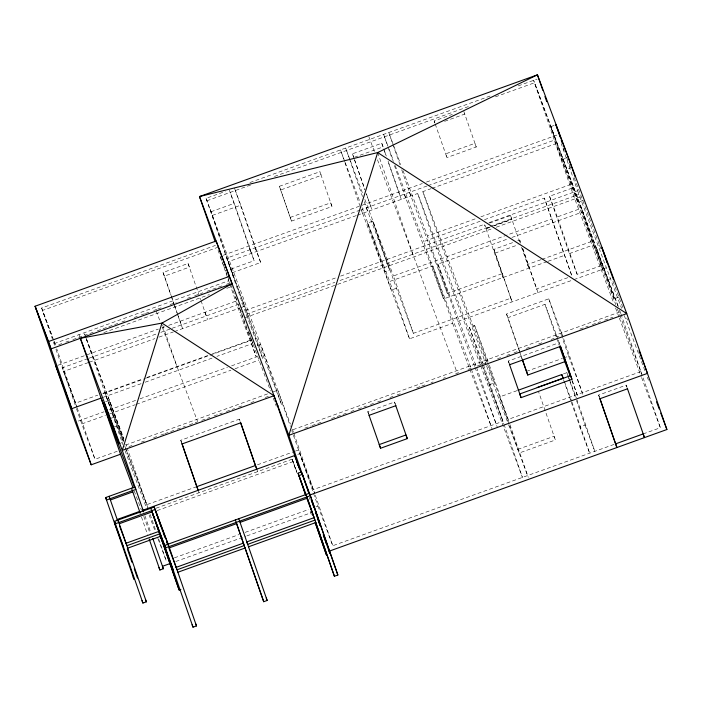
<?xml version="1.0" encoding="UTF-8"?>
<svg xmlns="http://www.w3.org/2000/svg" width="702" height="702" viewBox="0 0 702 702"><rect width="100%" height="100%" fill="white"/><g stroke="black" fill="none" stroke-linecap="round" stroke-linejoin="round"><path stroke-width="0.53" stroke-dasharray="3.51 2.63" d="M241.655 303.229L243.383 302.606L262.82 358.74L246.191 314.277L206.046 198.341L225.272 191.418M249.938 182.529L492.55 95.139M518.225 85.89L537.083 79.098M206.888 200.781L250.781 184.977M274.456 176.448L470.796 105.721M495.445 96.841L534.476 82.783L617.997 306.054M434.863 123.008L434.152 120.955L452.342 114.4M354.212 158.898L352.448 153.808L381.756 143.252L383.125 146.911L354.826 157.099M444.612 121.332L464.829 114.049L464.145 112.223M291.488 221.095L279.343 186.32L319.866 171.727L321.235 175.377L280.712 189.979L291.488 221.095L332.011 206.502L319.866 171.727M210.986 211.75L234.266 203.361L230.168 192.401M212.355 215.4L240.804 205.151L235.337 190.532M476.237 146.999L474.868 143.34L445.559 153.896L446.928 157.555L476.237 146.999L463.46 110.389M290.119 217.436L330.642 202.843L332.011 206.502M54.545 345.279L41.637 308.02L215.444 245.41M583.265 200.368L578.097 202.237L562.144 159.6L550.737 126.65L555.905 124.78M218.348 247.113L42.489 310.459L52.676 337.715M174.315 305.037L163.04 272.49L188.039 263.487L189.408 267.146L164.408 276.149L171.104 295.472M223.297 255.238L422.323 183.547M426.439 182.064L557.116 134.986M360.205 210.065L226.746 258.143L281.432 404.326L277.123 405.879M426.974 186.012L361.232 209.696L409.538 338.829L452.641 323.297L432.783 265.944L389.68 281.476L409.538 338.829M428.001 185.644L554.343 140.137L615.777 304.65M356.326 215.584L228.018 261.802L244.647 306.265L240.338 307.818M357.353 215.207L417.672 193.48L481.651 364.522M486.319 365.198L441.014 244.094L422.85 191.62L430.984 188.689M432.002 188.32L555.607 143.796M230.853 269.103L254.124 260.714L234.266 203.361M372.744 221.148L389.645 269.963L384.477 271.823L367.567 223.008L372.744 221.148L396.481 288.232L413.346 333.31L510.758 298.218L493.857 249.403L513.75 242.243M232.222 272.753L260.67 262.513L240.804 205.151M562.144 159.6L567.321 157.731M54.186 341.751L55.704 345.788L54.853 343.348L228.668 280.739M58.731 344.7L61.767 343.603M65.804 342.146L68.84 341.058M72.885 339.601L81.976 336.319M93.208 332.274L85.012 335.231L84.17 332.792L123.78 438.706M97.306 330.8L117.804 323.42M121.902 321.937L124.982 320.832M134.205 317.515L137.276 316.4M141.374 314.926L144.454 313.82M145.481 313.452L149.579 311.969M153.677 310.495L156.748 309.389M157.774 309.02L161.872 307.546M170.077 304.589L176.22 302.378M187.495 298.315L190.567 297.209M194.673 295.726L202.869 292.778M206.967 291.304L222.341 285.767M226.439 284.284L231.563 282.441M103.799 332.608L209.363 294.586M226.781 288.311L232.932 286.091M578.097 202.237L566.681 169.287L571.858 167.418M396.481 288.232L391.312 290.101L374.403 241.286L379.58 239.426M57.862 365.286L158.398 329.071M162.504 327.588L164.558 326.851M168.664 325.368L236.846 300.816L230.414 283.634M490.022 227.079L486.047 228.51L484.678 224.859L503.009 277.509L501.64 273.85L447.332 293.418L427.474 236.065L476.772 218.304M480.888 216.821L572.306 183.898M87.987 358.582L62.346 367.813L75.562 403.141L97.797 395.129M89.014 358.213L156.695 333.827M160.802 332.353L171.06 328.659M172.087 328.29L238.206 304.466L252.79 343.453L216.927 356.37M547.051 261.644L443.524 298.938L423.666 241.585L480.405 221.148M484.529 219.656L544.357 198.104L571.963 276.167L544.357 198.104M601.281 265.61L577.141 274.307L569.392 253.597L549.534 196.244L573.666 187.548M88.224 362.609L63.61 371.472L76.825 406.8L56.765 348.859M89.251 362.241L154.888 338.601M158.994 337.118L173.35 331.949M174.377 331.581L239.479 308.125M231.599 365.839L256.283 356.949L239.645 312.478L336.495 277.597M340.619 276.114L484.854 224.157M488.978 222.674L577.588 190.751L561.328 143.805M489.654 223.069L510.538 215.54L511.907 219.2L494.006 225.649M246.191 314.277L334.836 282.344M339.987 280.484L489.391 226.667M490.417 226.298L578.948 194.41M486.109 228.694L490.084 227.264M494.068 225.833L511.969 219.384M244.849 317.76L336.548 284.731M337.583 284.363L492.102 228.694M496.226 227.211L581.054 196.657M413.346 333.31L393.48 275.956L552.105 218.813M577.141 274.307L557.274 216.953L581.414 208.257M474.657 366.462L457.818 321.437L437.951 264.084L507.8 238.926M511.907 237.443L582.783 211.916M517.725 240.804L519.717 240.093L520.744 242.831M102.852 393.313L142.787 378.922M146.893 377.448L208.38 355.3M212.478 353.826L251.421 339.794M103.045 393.725L145.428 378.457M146.446 378.088L208.968 355.572M209.995 355.203L252.027 340.058M510.758 298.218L512.127 301.878L495.226 253.062L518.102 244.822M103.106 397.341L141.084 383.687M145.182 382.213L212.82 357.844M257.274 345.77L260.723 344.533L281.432 404.326M105.66 401.667L109.108 400.421L123.798 440.838M78.334 421.051L104.045 411.784M109.187 409.933L135.934 400.298M140.049 398.815L227.483 367.322M117.234 451.272L94.998 459.275L81.783 423.947L105.44 415.426M109.556 413.943L135.275 404.685M136.302 404.308L230.932 370.226M235.047 368.743L258.705 360.223M540.847 259.731L527.509 264.54L528.878 268.19L521.498 247.183M541.874 259.363L592.163 241.251M110.504 418.453L114.812 416.9L109.108 400.421M548.06 261.284L564.215 255.458M569.392 253.597L593.532 244.901M619.454 296.911L614.285 298.771L596.761 249.684L600.21 248.447M113.276 427.264L118.454 425.394M522.85 248.833L537.986 292.558L536.618 288.899L569.945 276.895M614.285 298.771L603.825 268.568L607.274 267.33M457.818 321.437L572.885 279.993M573.911 279.615L602.641 269.27M118.98 443.734L124.157 441.874M267.515 393.919L126.088 444.866L126.65 446.49M272.639 392.076L277.817 390.215L290.365 426.447M128.984 446.569L132.055 445.463M141.286 442.137L144.358 441.031M153.58 437.706L156.651 436.6M160.758 435.126L163.829 434.02M164.856 433.643L176.123 429.589M177.15 429.22L185.354 426.263M189.452 424.789L197.648 421.832M201.746 420.358L209.951 417.4M214.049 415.926L222.244 412.978M226.342 411.495L234.547 408.546M238.645 407.063L241.716 405.958M250.939 402.641L254.019 401.526M265.286 397.472L268.366 396.358M295.445 451.114L298.525 450.008L313.329 489.601L502.992 421.279L489.32 384.74L469.454 327.378L474.631 325.517L487.925 361.047M519.296 350.903L506.528 314.031L548.771 298.815L562.442 335.363M607.221 279.887L611.53 278.334M522.077 358.652L507.897 317.681L544.963 304.335L557.265 337.223L558.994 336.6M181.449 442.339L180.739 440.277L239.356 419.164L240.04 420.989M304.765 428.176L310.925 425.956M311.951 425.587L322.209 421.893M331.449 418.567L346.849 413.013M350.956 411.539L354.036 410.424M358.143 408.95L366.356 405.993M370.463 404.51L373.543 403.404M377.65 401.921L380.721 400.816M389.961 397.49L393.041 396.376M397.148 394.901L400.228 393.787M416.655 387.873L420.761 386.39M421.788 386.021L424.868 384.915M431.028 382.695L433.081 381.958M443.339 378.255L445.393 377.518M455.659 373.824L458.739 372.709M467.98 369.384L473.648 367.348M477.22 366.058L488.302 362.065M497.569 358.731L500.649 357.616M506.826 355.387L509.915 354.282M514.031 352.799L517.12 351.684M526.386 348.35L529.475 347.236M538.741 343.892L541.83 342.787M551.088 339.443L554.176 338.338M579.922 329.062L588.153 326.097M592.269 324.614L600.491 321.648M604.606 320.173L612.837 317.207M368.497 413.715L367.787 411.653L394.515 402.027L395.533 404.764M509.02 363.092L508.309 361.039L559.169 342.716L559.854 344.542M196.797 486.653L146.797 504.659L125.755 448.402M257.467 464.794L294.419 451.483M489.32 384.74L494.489 382.871L487.75 363.417M526.386 371.384L562.451 358.397M563.478 358.02L568.629 356.168L561.89 336.706M297.736 454.405L299.789 453.667L314.601 493.26L293.822 433.266M156.098 508.204L292.111 459.205L296.779 471.683M157.099 510.608L294.752 461.021M517.032 390.654L499.631 396.893L519.173 453.018L555.379 439.978L538.688 392.076M563.425 373.912L566.874 372.665L567.628 374.684M640.926 371.595L508.16 419.419L487.732 365.075M599.332 397.104L598.63 395.068L626.219 385.135L626.904 386.96M174.438 557.844L239.022 534.573M245.173 532.362L308.731 509.468M315.909 506.879L317.962 506.142L292.848 433.617M175.816 561.495L245.832 536.267M246.867 535.898L310.705 512.899M517.804 449.359L554.01 436.319L555.379 439.978M576.491 400.447L585.047 425.14L579.87 427L589.671 453.194L571.998 402.167M317.962 506.142L332.774 545.735L614.548 444.234M643.12 433.941L660.363 427.729L642.549 376.29M563.127 147.938L564.276 151.018M566.575 157.16L567.725 160.24M569.261 164.338L570.41 167.409M574.245 177.659L599.166 244.27M599.543 245.296L601.079 249.394M612.96 281.16L623.692 309.854M626.763 318.05L627.527 320.103M577.588 190.751L621.577 308.371M624.271 315.558L645.779 373.052M647.314 377.158L648.464 380.238M618.304 306.686L533.634 80.344L573.78 196.27L613.618 302.781M619.533 310.152L621.059 314.242M550.737 126.65L566.681 169.287M596.761 249.684L603.825 268.568M617.312 308.748L619.603 314.882M619.866 315.312L641.803 374.236M615.54 307.906L618.988 317.12M619.366 318.146L641.207 376.526M641.584 377.544L660.363 427.729M549.534 196.244L557.274 216.953M598.63 395.068L599.657 397.806M568.629 356.168L582.3 392.716M571.911 380.624L577.132 394.577M568.006 375.693L569.138 378.711M569.515 379.721L576.298 397.85M585.047 425.14L594.84 451.333L577.026 399.886M564.487 381.695L571.647 401.14M493.857 249.403L495.226 253.062M506.528 314.031L507.897 317.681M434.152 120.955L434.836 122.78M508.309 361.039L509.67 364.689M422.85 191.62L487.346 364.048M486.705 366.225L508.204 423.701M508.59 424.728L528.281 477.378M469.454 327.378L482.748 362.916M482.037 365.54L503.878 423.92M480.282 364.759L435.845 245.954L417.672 193.48M480.668 365.786L522.428 477.421L504.255 424.947M389.654 134.951L393.471 145.165M393.848 146.183L400.728 164.566M403.018 170.7L427.474 236.065M437.951 264.084L476.228 366.409M409.512 192.304L447.332 293.418M475.043 367.488L496.095 423.771M384.477 136.811L388.706 148.113M389.083 149.14L393.699 161.469M395.235 165.575L423.666 241.585M432.783 265.944L471.06 368.278L470.217 365.839M404.334 194.173L443.524 298.938M452.641 323.297L469.48 368.322M469.866 369.349L490.917 425.631M400.026 195.718L388.092 161.557M368.813 136.6L374.429 151.606M377.483 159.784L457.107 372.63M352.448 153.808L365.084 190.005M370.717 206.283L366.181 193.471M346.542 150.474L349.982 159.661M350.359 160.679L362.952 194.34M364.864 199.447L393.48 275.956M366.409 207.836L389.645 269.963M341.374 152.343L344.822 161.565M345.208 162.592L360.161 202.562M362.074 207.687L389.68 281.476M367.567 223.008L374.403 241.286M367.787 411.653L368.813 414.391M279.343 186.32L280.712 189.979M255.195 247.894L260.67 262.513M250.026 249.754L254.124 260.714M206.046 198.341L290.435 424.122M292.33 429.203L293.471 432.248M220.586 257.362L222.859 263.417M223.236 264.435L225.5 270.498M225.877 271.507L227.395 275.544M227.773 276.562L230.037 282.625M253.168 344.463L270.586 391.005M273.236 398.095L276.263 406.186M204.949 312.302L206.309 315.953M163.04 272.49L164.408 276.149M181.309 324.965L178.185 316.225M156.221 310.977L160.416 322.192M162.32 327.281L197.464 421.226M180.739 440.277L182.108 443.936M86.381 338.882L123.877 439.127M125.79 444.234L126.553 446.279M114.812 416.9L123.78 440.874M104.87 392.585L123.455 442.269M106.142 396.244L123.289 442.093M124.816 446.174L125.956 449.227M126.342 450.245L148.061 508.318L127.29 448.332M125.07 450.754L146.034 506.8M149.087 514.943L155.177 531.247M157.853 538.381L166.234 560.793L158.749 539.189M78.993 334.652L80.019 337.39M134.222 490.917L141.471 510.275M143.752 516.391L150.237 533.713M41.637 308.02L53.721 340.321M54.098 341.33L54.853 343.348M642.19 375.263L620.217 311.802L292.629 429.808L293.19 431.432M581.94 209.468L603.913 272.929M580.572 205.818L602.544 269.27M571.454 181.449L594.796 248.561M626.219 385.135L626.921 387.162M561.591 332.915L583.573 396.376M548.771 298.815L561.539 335.688M556.423 334.784L557.265 337.223M558.222 339.97L559.88 344.77M572.306 380.642L577.764 396.411M544.963 304.335L556.309 337.1M556.668 338.127L559.152 345.296M566.874 372.665L568.295 376.781M568.655 377.816L569.726 380.896M570.077 381.932L576.14 399.42M519.717 240.093L520.77 243.138M522.534 248.227L536.618 288.899M510.538 215.54L519.734 242.085M563.487 379.677L571.261 401.851M571.323 402.307L581.238 430.659M519.647 351.921L522.13 359.091M435.222 124.043L446.928 157.555M487.451 359.626L488.022 361.249M489.364 365.137L509.573 423.499M509.933 424.526L527.597 475.552M474.631 325.517L487.399 362.39M482.283 361.486L482.844 363.118M483.485 364.952L502.992 421.279M475.386 363.969L475.947 365.602M476.588 367.436L497.358 427.43M471.411 369.296L492.19 429.291M388.803 132.511L392.488 143.147M392.839 144.164L399.938 164.654M401.711 169.77L410.775 195.963M383.634 134.372L387.671 146.034M388.022 147.06L392.637 160.372M394.41 165.488L405.607 197.832M383.827 148.947L386.293 156.063M388.057 161.144L401.298 199.386M381.756 143.252L384.222 150.377M384.573 151.386L386.337 156.476M377.685 152.562L413.811 256.897M366.488 194.077L371.981 209.942M354.563 159.916L364.768 189.408M345.7 148.034L349.026 157.643M349.385 158.67L362.504 196.569M364.277 201.685L367.672 211.495M340.531 149.903L344.568 161.557M344.919 162.583L359.819 205.598M361.548 210.609L362.504 213.355M394.515 402.027L395.226 404.08M234.494 188.092L256.467 251.553M229.317 189.961L251.29 253.413M315.312 495.322L332.774 545.735M291.786 430.545L292.488 432.599M210.144 209.31L233.485 276.421M309.205 497.376L309.915 499.412M248.894 332.186L251.07 338.768M251.377 339.356L252.79 343.453M292.181 459.205L296.604 471.972M310.187 511.205L311.618 515.338M292.111 459.205L296.762 472.63M235.732 297.297L256.283 356.949M218.068 250.158L229.396 282.88M229.756 283.906L239.645 312.478M188.039 263.487L200.675 299.684M201.035 300.702L207.581 319.621M256.783 469.19L257.634 471.63M239.356 419.164L240.075 421.226M171.455 296.49L173.92 303.606M174.271 304.624L177.088 312.759M177.439 313.776L182.581 328.624M174.666 306.054L177.834 315.207M162.68 325.131L177.185 367.014M198.447 491.119L199.008 492.743M150.202 514.496L155.905 530.958M86.074 338.303L122.885 444.603M144.91 515.716L150.825 532.607M141.462 516.962L147.534 534.512M77.185 407.836L94.998 459.275M55.958 349.377L76.079 407.485M76.439 408.52L81.783 423.947"/><path stroke-width="1.05" d="M120.507 454.238L91.19 464.794L75.246 422.156L35.1 306.23L216.137 241.014L232.09 283.652L161.969 323.087L80.361 338.311L120.507 454.238L133.082 487.864M232.09 283.652L51.053 348.868L35.1 306.23L48.517 341.541L229.554 276.334M298.253 465.733L274.008 395.726L122.28 450.386L80.361 338.311M105.651 497.551L134.959 486.995L135.872 489.426L106.564 499.991L105.651 497.551L134.029 579.308L133.117 576.868M110.433 499.964L132.845 491.891M369.155 415.303L395.875 405.677M509.67 364.689L560.538 346.367L571.946 379.317L521.086 397.639L519.717 393.98L570.577 375.667L560.24 345.805M255.414 465.531L256.783 469.19L240.725 422.815L182.108 443.936L198.166 490.303L196.797 486.653L255.414 465.531L240.426 422.253M117.129 519.498L139.54 511.425L140.146 513.048M117.989 520.068L146.367 601.825L142.918 603.062L114.54 521.305L154.194 507.019L169.006 546.612L196.472 625.938L193.024 627.176L192.111 624.736M522.49 360.117L527.755 375.035L564.82 361.688L559.503 346.323M119.322 523.718L152.08 511.925L165.067 546.639M518.05 390.286L561.802 374.526L563.337 378.624M305.73 495.349L298.052 473.174L301.5 471.928L310.381 495.691L337.855 575.008L334.406 576.245L315.61 522.183M537.206 387.504L563.065 378.185L561.802 374.526M407.292 438.627L405.923 434.977L379.194 444.603L380.563 448.253L407.292 438.627L395.577 405.115M126.018 543.251L158.775 531.449L151.86 511.477M159.687 533.889L126.922 545.691L119.559 525.991M127.773 548.13L160.53 536.328L173.517 571.051M309.529 495.121L647.463 373.385L639.031 350.842M310.381 495.691L165.558 547.858L150.746 508.266M169.428 547.832L236.671 523.613M240.119 522.367L307.362 498.148M627.579 388.785L599.999 398.718L616.9 447.534L599.683 398.122M170.665 563.346L162.425 566.312L163.338 568.752L159.889 569.989L158.977 567.558M176.123 567.365L243.366 543.146L236.451 523.174M177.878 572.244L245.121 548.016M248.569 546.779L315.812 522.551M160.337 535.959L179.124 590.022L180.844 589.399M615.531 443.883L643.12 433.941L644.489 437.6L627.272 388.18M328.966 551.254L666.9 429.527L626.754 313.592L537.442 74.824L199.5 196.551L215.216 241.918M244.919 547.648L263.715 601.711L267.164 600.473L238.785 518.717M274.008 395.726L161.969 323.087L122.28 450.386L143.55 511.609M571.481 166.409L555.905 124.78L560.187 137.136M656.528 401.807L659.222 408.994M660.757 413.101L666.9 429.527M570.577 375.667L571.946 379.317M564.82 361.688L570.419 376.641M301.176 472.779L294.717 455.528L142.989 510.178L143.594 511.802M311.179 499.543L318.348 518.875M337.855 575.008L309.468 493.252L164.645 545.419L193.024 627.176M298.052 473.174L306.932 496.928L334.406 576.245M306.993 498.797L314.961 520.112L247.718 544.34L246.814 541.9L314.048 517.681L307.134 497.709M266.251 598.034L267.164 600.473M235.337 519.954L263.715 601.711M243.366 543.146L244.27 545.577L177.027 569.796L168.866 547.964M155.528 510.679L168.129 544.375M163.136 532.642L165.04 537.75M166.567 541.839L167.717 544.901M195.56 623.499L196.472 625.938M158.775 531.449L172.674 568.602M134.608 487.767L101.07 398.104L71.753 408.661L55.809 366.023M131.511 488.232L140.11 512.855M109.1 496.305L117.69 520.937M145.454 599.385L146.367 601.825M114.54 521.305L115.444 523.745L155.107 509.459L162.785 531.642M114.593 523.174L123.412 546.937M142.006 600.631L142.918 603.062M613.53 279.791L601.93 247.824L607.16 262.925M571.858 167.418L575.07 176.685M561.258 140.225L562.328 143.313M542.795 90.286L537.442 74.824L377.685 152.562L199.5 196.551L288.82 435.319L308.836 493.12M544.936 96.472L546.718 101.632M522.437 359.678L527.755 375.035M509.38 364.127L521.086 397.639M368.857 414.742L380.563 448.253M309.055 493.559L302.413 474.368L298.964 475.614L305.607 494.805M311.284 499.991L313.785 507.221M317.716 518.585L320.226 525.807M323.797 536.135L329.879 553.685M315.373 512.012L320.024 525.438M323.245 534.731L326.465 544.024M296.472 460.407L299.693 469.699M315.347 522.92L326.43 554.931L315.145 522.551M181.809 443.366L196.797 486.653M154.194 507.019L160.828 526.175M151.658 510.696L179.124 590.022M152.773 538.434L163.338 568.752M149.166 539.013L159.889 569.989M127.273 548.78L131.915 562.205M134.257 568.769L137.478 578.062M48.517 341.541L91.19 464.794M377.685 152.562L288.82 435.319L626.754 313.592L377.685 152.562M113.276 427.264L103.94 402.29L118.98 443.734L113.276 427.264"/></g></svg>
